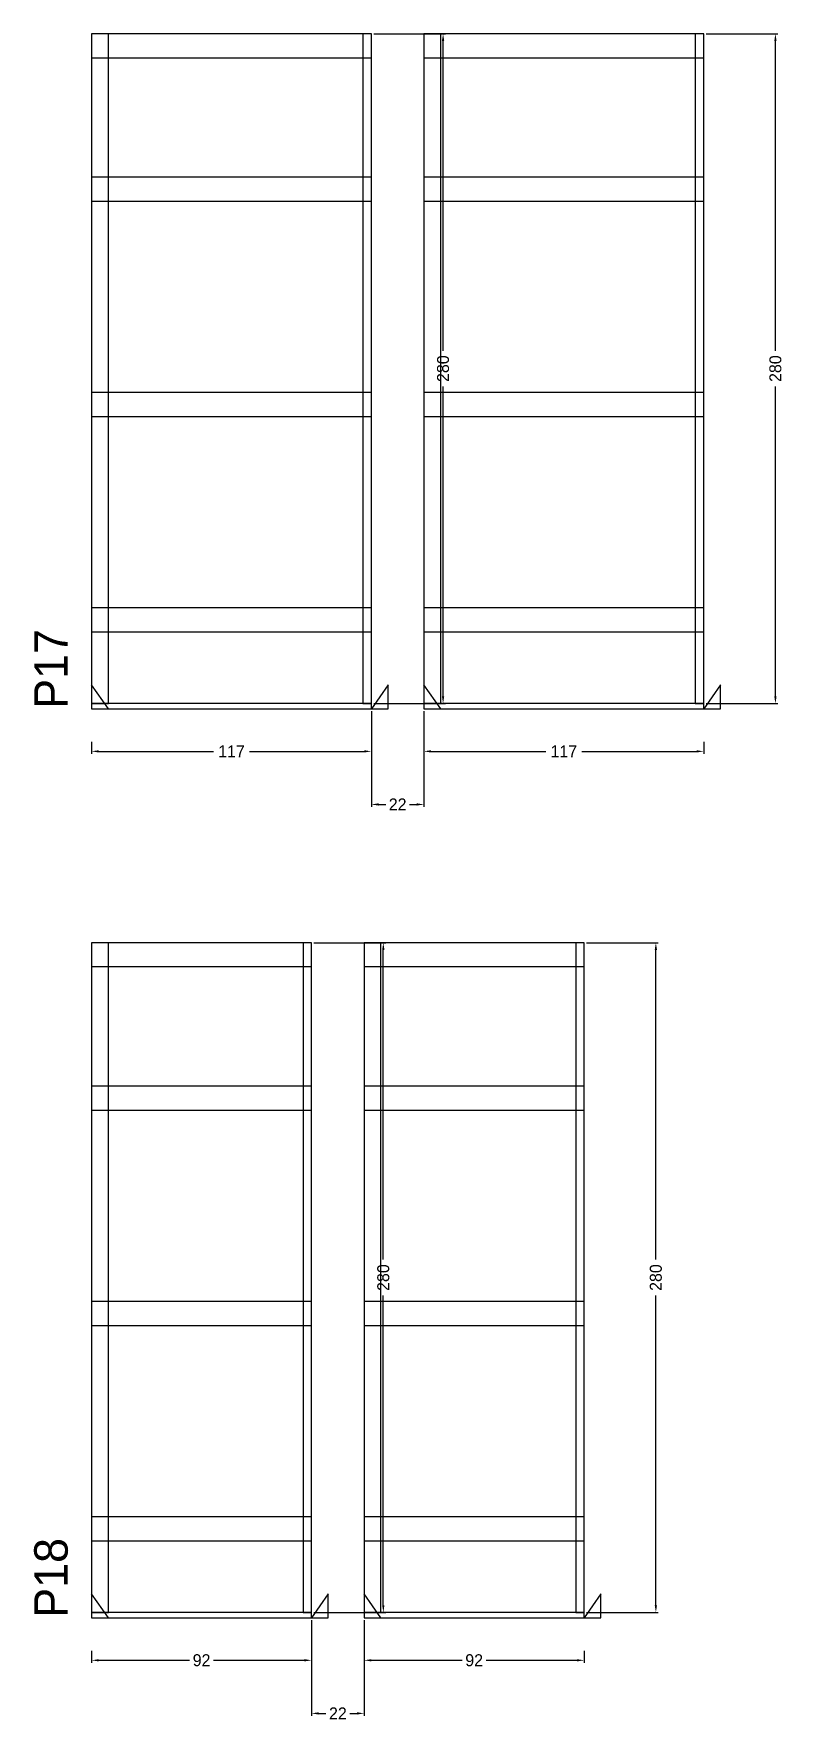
# Model space of a CAD drawing. Header units: centimetres. Extents: x -13000 to 4299, y -7226 to 295.
# Drawn here: x 3976 to 4289, y -6123 to -5418 of the extents above; entities that cross this region are included whole.
import ezdxf

# ---------------------------------------------------------------- set-up
doc = ezdxf.new("R2010")
doc.units = ezdxf.units.CM
for name, color, linetype in [('COTA', 241, 'Continuous'), ('NOMENCLATURA', 7, 'Continuous'), ('SARR_2.2x10', 60, 'Continuous'), ('SARR_2.2x7', 40, 'Continuous'), ('SARR_3.5x7', 81, 'Continuous')]:
    doc.layers.add(name, color=color, linetype=linetype)
doc.dimstyles.new('PAINEL-NOVA', dxfattribs={"dimtxt": 5, "dimasz": 3, "dimexe": 1, "dimexo": 1, "dimgap": 1, "dimtad": 1, "dimcen": 2.5, "dimazin": 3, "dimtfac": 1, "dimtmove": 0, "dimatfit": 3})

# ---------------------------------------------------------------- blocks, each defined once
blk = doc.blocks.new('_CLOSEDFILLED')
at = {"color": 0, "linetype": 'BYBLOCK'}
blk.add_solid([(-1, 0.16), (0, 0), (-1, -0.16)], dxfattribs=at)
blk = doc.blocks.new('*D531')
for p, q in [((4000, -5713.8), (4000, -5718.8)), ((4117, -5713.8), (4117, -5718.8)), ((4003, -5717.8), (4051, -5717.8)), ((4066, -5717.8), (4114, -5717.8))]:
    blk.add_line(p, q)
at = {"layer": 'Defpoints'}
for p in [(4000, -5712.8), (4117, -5712.8), (4000, -5717.8)]:
    blk.add_point(p, dxfattribs=at)
at = {"layer": 'SARR_2.2x10', "xscale": 3, "yscale": 3, "rotation": 180}
blk.add_blockref('_CLOSEDFILLED', (4000, -5717.8), dxfattribs=at)
at = {"layer": 'SARR_2.2x10', "xscale": 3, "yscale": 3}
blk.add_blockref('_CLOSEDFILLED', (4117, -5717.8), dxfattribs=at)
at = {"layer": 'SARR_2.2x10', "insert": (4058.5, -5717.8), "char_height": 5, "attachment_point": 5}
blk.add_mtext('117', dxfattribs=at)
blk = doc.blocks.new('*D532')
for p, q in [((4118, -5417.8), (4148, -5417.8)), ((4147, -5550.3), (4147, -5420.8)), ((4147, -5694.8), (4147, -5565.3)), ((4118, -5697.8), (4148, -5697.8))]:
    blk.add_line(p, q)
at = {"layer": 'Defpoints'}
for p in [(4117, -5417.8), (4117, -5697.8), (4147, -5697.8)]:
    blk.add_point(p, dxfattribs=at)
at = {"layer": 'SARR_2.2x10', "xscale": 3, "yscale": 3}
for p, rotation in [((4147, -5417.8), 90), ((4147, -5697.8), 270)]:
    blk.add_blockref('_CLOSEDFILLED', p, dxfattribs=dict(at, rotation=rotation))
at = {"layer": 'SARR_2.2x10', "insert": (4147, -5557.8), "char_height": 5, "attachment_point": 5, "rotation": 90}
blk.add_mtext('280', dxfattribs=at)
blk = doc.blocks.new('GRA-E')
at = {"layer": 'SARR_2.2x7'}
blk.add_lwpolyline([(0, 0), (7, 0), (0, 10)], close=True, dxfattribs=at)
blk = doc.blocks.new('GRA-D')
at = {"layer": 'SARR_2.2x7'}
blk.add_lwpolyline([(0, 0), (7, 0), (7, 10)], close=True, dxfattribs=at)
blk = doc.blocks.new('*D533')
for p, q in [((4139, -5713.8), (4139, -5718.8)), ((4256, -5713.8), (4256, -5718.8)), ((4142, -5717.8), (4190, -5717.8)), ((4205, -5717.8), (4253, -5717.8))]:
    blk.add_line(p, q)
at = {"layer": 'Defpoints'}
for p in [(4139, -5712.8), (4256, -5712.8), (4139, -5717.8)]:
    blk.add_point(p, dxfattribs=at)
at = {"layer": 'SARR_2.2x10', "xscale": 3, "yscale": 3, "rotation": 180}
blk.add_blockref('_CLOSEDFILLED', (4139, -5717.8), dxfattribs=at)
at = {"layer": 'SARR_2.2x10', "xscale": 3, "yscale": 3}
blk.add_blockref('_CLOSEDFILLED', (4256, -5717.8), dxfattribs=at)
at = {"layer": 'SARR_2.2x10', "insert": (4197.5, -5717.8), "char_height": 5, "attachment_point": 5}
blk.add_mtext('117', dxfattribs=at)
blk = doc.blocks.new('*D534')
for p, q in [((4257, -5417.8), (4287, -5417.8)), ((4286, -5550.3), (4286, -5420.8)), ((4286, -5694.8), (4286, -5565.3)), ((4257, -5697.8), (4287, -5697.8))]:
    blk.add_line(p, q)
at = {"layer": 'Defpoints'}
for p in [(4256, -5417.8), (4256, -5697.8), (4286, -5697.8)]:
    blk.add_point(p, dxfattribs=at)
at = {"layer": 'SARR_2.2x10', "xscale": 3, "yscale": 3}
for p, rotation in [((4286, -5417.8), 90), ((4286, -5697.8), 270)]:
    blk.add_blockref('_CLOSEDFILLED', p, dxfattribs=dict(at, rotation=rotation))
at = {"layer": 'SARR_2.2x10', "insert": (4286, -5557.8), "char_height": 5, "attachment_point": 5, "rotation": 90}
blk.add_mtext('280', dxfattribs=at)
blk = doc.blocks.new('*D535')
for p, q in [((4257, -5417.8), (4287, -5417.8)), ((4286, -5550.3), (4286, -5420.8)), ((4286, -5694.8), (4286, -5565.3)), ((4257, -5697.8), (4287, -5697.8))]:
    blk.add_line(p, q)
at = {"layer": 'Defpoints'}
for p in [(4256, -5417.8), (4256, -5697.8), (4286, -5697.8)]:
    blk.add_point(p, dxfattribs=at)
at = {"layer": 'SARR_2.2x10', "xscale": 3, "yscale": 3}
for p, rotation in [((4286, -5417.8), 90), ((4286, -5697.8), 270)]:
    blk.add_blockref('_CLOSEDFILLED', p, dxfattribs=dict(at, rotation=rotation))
at = {"layer": 'SARR_2.2x10', "insert": (4286, -5557.8), "char_height": 5, "attachment_point": 5, "rotation": 90}
blk.add_mtext('280', dxfattribs=at)
blk = doc.blocks.new('*D536')
for p, q in [((4257, -5417.8), (4287, -5417.8)), ((4286, -5550.3), (4286, -5420.8)), ((4286, -5694.8), (4286, -5565.3)), ((4257, -5697.8), (4287, -5697.8))]:
    blk.add_line(p, q)
at = {"layer": 'Defpoints'}
for p in [(4256, -5417.8), (4256, -5697.8), (4286, -5697.8)]:
    blk.add_point(p, dxfattribs=at)
at = {"layer": 'SARR_2.2x10', "xscale": 3, "yscale": 3}
for p, rotation in [((4286, -5417.8), 90), ((4286, -5697.8), 270)]:
    blk.add_blockref('_CLOSEDFILLED', p, dxfattribs=dict(at, rotation=rotation))
at = {"layer": 'SARR_2.2x10', "insert": (4286, -5557.8), "char_height": 5, "attachment_point": 5, "rotation": 90}
blk.add_mtext('280', dxfattribs=at)
blk = doc.blocks.new('*D537')
for p, q in [((4257, -5417.8), (4287, -5417.8)), ((4286, -5550.3), (4286, -5420.8)), ((4286, -5694.8), (4286, -5565.3)), ((4257, -5697.8), (4287, -5697.8))]:
    blk.add_line(p, q)
at = {"layer": 'Defpoints'}
for p in [(4256, -5417.8), (4256, -5697.8), (4286, -5697.8)]:
    blk.add_point(p, dxfattribs=at)
at = {"layer": 'SARR_2.2x10', "xscale": 3, "yscale": 3}
for p, rotation in [((4286, -5417.8), 90), ((4286, -5697.8), 270)]:
    blk.add_blockref('_CLOSEDFILLED', p, dxfattribs=dict(at, rotation=rotation))
at = {"layer": 'SARR_2.2x10', "insert": (4286, -5557.8), "char_height": 5, "attachment_point": 5, "rotation": 90}
blk.add_mtext('280', dxfattribs=at)
blk = doc.blocks.new('*D538')
for p, q in [((4257, -5417.8), (4287, -5417.8)), ((4286, -5550.3), (4286, -5420.8)), ((4286, -5694.8), (4286, -5565.3)), ((4257, -5697.8), (4287, -5697.8))]:
    blk.add_line(p, q)
at = {"layer": 'Defpoints'}
for p in [(4256, -5417.8), (4256, -5697.8), (4286, -5697.8)]:
    blk.add_point(p, dxfattribs=at)
at = {"layer": 'SARR_2.2x10', "xscale": 3, "yscale": 3}
for p, rotation in [((4286, -5417.8), 90), ((4286, -5697.8), 270)]:
    blk.add_blockref('_CLOSEDFILLED', p, dxfattribs=dict(at, rotation=rotation))
at = {"layer": 'SARR_2.2x10', "insert": (4286, -5557.8), "char_height": 5, "attachment_point": 5, "rotation": 90}
blk.add_mtext('280', dxfattribs=at)
blk = doc.blocks.new('*D539')
for p, q in [((4257, -5417.8), (4287, -5417.8)), ((4286, -5550.3), (4286, -5420.8)), ((4286, -5694.8), (4286, -5565.3)), ((4257, -5697.8), (4287, -5697.8))]:
    blk.add_line(p, q)
at = {"layer": 'Defpoints'}
for p in [(4256, -5417.8), (4256, -5697.8), (4286, -5697.8)]:
    blk.add_point(p, dxfattribs=at)
at = {"layer": 'SARR_2.2x10', "xscale": 3, "yscale": 3}
for p, rotation in [((4286, -5417.8), 90), ((4286, -5697.8), 270)]:
    blk.add_blockref('_CLOSEDFILLED', p, dxfattribs=dict(at, rotation=rotation))
at = {"layer": 'SARR_2.2x10', "insert": (4286, -5557.8), "char_height": 5, "attachment_point": 5, "rotation": 90}
blk.add_mtext('280', dxfattribs=at)
blk = doc.blocks.new('*D540')
for p, q in [((4257, -5417.8), (4287, -5417.8)), ((4286, -5550.3), (4286, -5420.8)), ((4286, -5694.8), (4286, -5565.3)), ((4257, -5697.8), (4287, -5697.8))]:
    blk.add_line(p, q)
at = {"layer": 'Defpoints'}
for p in [(4256, -5417.8), (4256, -5697.8), (4286, -5697.8)]:
    blk.add_point(p, dxfattribs=at)
at = {"layer": 'SARR_2.2x10', "xscale": 3, "yscale": 3}
for p, rotation in [((4286, -5417.8), 90), ((4286, -5697.8), 270)]:
    blk.add_blockref('_CLOSEDFILLED', p, dxfattribs=dict(at, rotation=rotation))
at = {"layer": 'SARR_2.2x10', "insert": (4286, -5557.8), "char_height": 5, "attachment_point": 5, "rotation": 90}
blk.add_mtext('280', dxfattribs=at)
blk = doc.blocks.new('*D541')
for p, q in [((4257, -5417.8), (4287, -5417.8)), ((4286, -5550.3), (4286, -5420.8)), ((4286, -5694.8), (4286, -5565.3)), ((4257, -5697.8), (4287, -5697.8))]:
    blk.add_line(p, q)
at = {"layer": 'Defpoints'}
for p in [(4256, -5417.8), (4256, -5697.8), (4286, -5697.8)]:
    blk.add_point(p, dxfattribs=at)
at = {"layer": 'SARR_2.2x10', "xscale": 3, "yscale": 3}
for p, rotation in [((4286, -5417.8), 90), ((4286, -5697.8), 270)]:
    blk.add_blockref('_CLOSEDFILLED', p, dxfattribs=dict(at, rotation=rotation))
at = {"layer": 'SARR_2.2x10', "insert": (4286, -5557.8), "char_height": 5, "attachment_point": 5, "rotation": 90}
blk.add_mtext('280', dxfattribs=at)
blk = doc.blocks.new('*D542')
for p, q in [((4257, -5417.8), (4287, -5417.8)), ((4286, -5550.3), (4286, -5420.8)), ((4286, -5694.8), (4286, -5565.3)), ((4257, -5697.8), (4287, -5697.8))]:
    blk.add_line(p, q)
at = {"layer": 'Defpoints'}
for p in [(4256, -5417.8), (4256, -5697.8), (4286, -5697.8)]:
    blk.add_point(p, dxfattribs=at)
at = {"layer": 'SARR_2.2x10', "xscale": 3, "yscale": 3}
for p, rotation in [((4286, -5417.8), 90), ((4286, -5697.8), 270)]:
    blk.add_blockref('_CLOSEDFILLED', p, dxfattribs=dict(at, rotation=rotation))
at = {"layer": 'SARR_2.2x10', "insert": (4286, -5557.8), "char_height": 5, "attachment_point": 5, "rotation": 90}
blk.add_mtext('280', dxfattribs=at)
blk = doc.blocks.new('*D543')
for p, q in [((4257, -5417.8), (4287, -5417.8)), ((4286, -5550.3), (4286, -5420.8)), ((4286, -5694.8), (4286, -5565.3)), ((4257, -5697.8), (4287, -5697.8))]:
    blk.add_line(p, q)
at = {"layer": 'Defpoints'}
for p in [(4256, -5417.8), (4256, -5697.8), (4286, -5697.8)]:
    blk.add_point(p, dxfattribs=at)
at = {"layer": 'SARR_2.2x10', "xscale": 3, "yscale": 3}
for p, rotation in [((4286, -5417.8), 90), ((4286, -5697.8), 270)]:
    blk.add_blockref('_CLOSEDFILLED', p, dxfattribs=dict(at, rotation=rotation))
at = {"layer": 'SARR_2.2x10', "insert": (4286, -5557.8), "char_height": 5, "attachment_point": 5, "rotation": 90}
blk.add_mtext('280', dxfattribs=at)
blk = doc.blocks.new('*D544')
for p, q in [((4117, -5701), (4117, -5741)), ((4139, -5701), (4139, -5741)), ((4120, -5740), (4123, -5740)), ((4133, -5740), (4136, -5740))]:
    blk.add_line(p, q)
at = {"layer": 'Defpoints'}
for p in [(4117, -5700), (4139, -5700), (4117, -5740)]:
    blk.add_point(p, dxfattribs=at)
at = {"layer": 'COTA', "xscale": 3, "yscale": 3, "rotation": 180}
blk.add_blockref('_CLOSEDFILLED', (4117, -5740), dxfattribs=at)
at = {"layer": 'COTA', "xscale": 3, "yscale": 3}
blk.add_blockref('_CLOSEDFILLED', (4139, -5740), dxfattribs=at)
at = {"layer": 'COTA', "insert": (4128, -5740), "char_height": 5, "attachment_point": 5}
blk.add_mtext('22', dxfattribs=at)
blk = doc.blocks.new('*D565')
for p, q in [((4000, -6093.8), (4000, -6098.8)), ((4092, -6093.8), (4092, -6098.8)), ((4003, -6097.8), (4041, -6097.8)), ((4051, -6097.8), (4089, -6097.8))]:
    blk.add_line(p, q)
at = {"layer": 'Defpoints'}
for p in [(4000, -6092.8), (4092, -6092.8), (4000, -6097.8)]:
    blk.add_point(p, dxfattribs=at)
at = {"layer": 'SARR_2.2x10', "xscale": 3, "yscale": 3, "rotation": 180}
blk.add_blockref('_CLOSEDFILLED', (4000, -6097.8), dxfattribs=at)
at = {"layer": 'SARR_2.2x10', "xscale": 3, "yscale": 3}
blk.add_blockref('_CLOSEDFILLED', (4092, -6097.8), dxfattribs=at)
at = {"layer": 'SARR_2.2x10', "insert": (4046, -6097.8), "char_height": 5, "attachment_point": 5}
blk.add_mtext('92', dxfattribs=at)
blk = doc.blocks.new('*D566')
for p, q in [((4093, -5797.8), (4123, -5797.8)), ((4122, -5930.3), (4122, -5800.8)), ((4122, -6074.8), (4122, -5945.3)), ((4093, -6077.8), (4123, -6077.8))]:
    blk.add_line(p, q)
at = {"layer": 'Defpoints'}
for p in [(4092, -5797.8), (4092, -6077.8), (4122, -6077.8)]:
    blk.add_point(p, dxfattribs=at)
at = {"layer": 'SARR_2.2x10', "xscale": 3, "yscale": 3}
for p, rotation in [((4122, -5797.8), 90), ((4122, -6077.8), 270)]:
    blk.add_blockref('_CLOSEDFILLED', p, dxfattribs=dict(at, rotation=rotation))
at = {"layer": 'SARR_2.2x10', "insert": (4122, -5937.8), "char_height": 5, "attachment_point": 5, "rotation": 90}
blk.add_mtext('280', dxfattribs=at)
blk = doc.blocks.new('*D567')
for p, q in [((4114, -6093.8), (4114, -6098.8)), ((4206, -6093.8), (4206, -6098.8)), ((4117, -6097.8), (4155, -6097.8)), ((4165, -6097.8), (4203, -6097.8))]:
    blk.add_line(p, q)
at = {"layer": 'Defpoints'}
for p in [(4114, -6092.8), (4206, -6092.8), (4114, -6097.8)]:
    blk.add_point(p, dxfattribs=at)
at = {"layer": 'SARR_2.2x10', "xscale": 3, "yscale": 3, "rotation": 180}
blk.add_blockref('_CLOSEDFILLED', (4114, -6097.8), dxfattribs=at)
at = {"layer": 'SARR_2.2x10', "xscale": 3, "yscale": 3}
blk.add_blockref('_CLOSEDFILLED', (4206, -6097.8), dxfattribs=at)
at = {"layer": 'SARR_2.2x10', "insert": (4160, -6097.8), "char_height": 5, "attachment_point": 5}
blk.add_mtext('92', dxfattribs=at)
blk = doc.blocks.new('*D568')
for p, q in [((4207, -5797.8), (4237, -5797.8)), ((4236, -5930.3), (4236, -5800.8)), ((4236, -6074.8), (4236, -5945.3)), ((4207, -6077.8), (4237, -6077.8))]:
    blk.add_line(p, q)
at = {"layer": 'Defpoints'}
for p in [(4206, -5797.8), (4206, -6077.8), (4236, -6077.8)]:
    blk.add_point(p, dxfattribs=at)
at = {"layer": 'SARR_2.2x10', "xscale": 3, "yscale": 3}
for p, rotation in [((4236, -5797.8), 90), ((4236, -6077.8), 270)]:
    blk.add_blockref('_CLOSEDFILLED', p, dxfattribs=dict(at, rotation=rotation))
at = {"layer": 'SARR_2.2x10', "insert": (4236, -5937.8), "char_height": 5, "attachment_point": 5, "rotation": 90}
blk.add_mtext('280', dxfattribs=at)
blk = doc.blocks.new('*D569')
for p, q in [((4207, -5797.8), (4237, -5797.8)), ((4236, -5930.3), (4236, -5800.8)), ((4236, -6074.8), (4236, -5945.3)), ((4207, -6077.8), (4237, -6077.8))]:
    blk.add_line(p, q)
at = {"layer": 'Defpoints'}
for p in [(4206, -5797.8), (4206, -6077.8), (4236, -6077.8)]:
    blk.add_point(p, dxfattribs=at)
at = {"layer": 'SARR_2.2x10', "xscale": 3, "yscale": 3}
for p, rotation in [((4236, -5797.8), 90), ((4236, -6077.8), 270)]:
    blk.add_blockref('_CLOSEDFILLED', p, dxfattribs=dict(at, rotation=rotation))
at = {"layer": 'SARR_2.2x10', "insert": (4236, -5937.8), "char_height": 5, "attachment_point": 5, "rotation": 90}
blk.add_mtext('280', dxfattribs=at)
blk = doc.blocks.new('*D570')
for p, q in [((4207, -5797.8), (4237, -5797.8)), ((4236, -5930.3), (4236, -5800.8)), ((4236, -6074.8), (4236, -5945.3)), ((4207, -6077.8), (4237, -6077.8))]:
    blk.add_line(p, q)
at = {"layer": 'Defpoints'}
for p in [(4206, -5797.8), (4206, -6077.8), (4236, -6077.8)]:
    blk.add_point(p, dxfattribs=at)
at = {"layer": 'SARR_2.2x10', "xscale": 3, "yscale": 3}
for p, rotation in [((4236, -5797.8), 90), ((4236, -6077.8), 270)]:
    blk.add_blockref('_CLOSEDFILLED', p, dxfattribs=dict(at, rotation=rotation))
at = {"layer": 'SARR_2.2x10', "insert": (4236, -5937.8), "char_height": 5, "attachment_point": 5, "rotation": 90}
blk.add_mtext('280', dxfattribs=at)
blk = doc.blocks.new('*D571')
for p, q in [((4207, -5797.8), (4237, -5797.8)), ((4236, -5930.3), (4236, -5800.8)), ((4236, -6074.8), (4236, -5945.3)), ((4207, -6077.8), (4237, -6077.8))]:
    blk.add_line(p, q)
at = {"layer": 'Defpoints'}
for p in [(4206, -5797.8), (4206, -6077.8), (4236, -6077.8)]:
    blk.add_point(p, dxfattribs=at)
at = {"layer": 'SARR_2.2x10', "xscale": 3, "yscale": 3}
for p, rotation in [((4236, -5797.8), 90), ((4236, -6077.8), 270)]:
    blk.add_blockref('_CLOSEDFILLED', p, dxfattribs=dict(at, rotation=rotation))
at = {"layer": 'SARR_2.2x10', "insert": (4236, -5937.8), "char_height": 5, "attachment_point": 5, "rotation": 90}
blk.add_mtext('280', dxfattribs=at)
blk = doc.blocks.new('*D572')
for p, q in [((4207, -5797.8), (4237, -5797.8)), ((4236, -5930.3), (4236, -5800.8)), ((4236, -6074.8), (4236, -5945.3)), ((4207, -6077.8), (4237, -6077.8))]:
    blk.add_line(p, q)
at = {"layer": 'Defpoints'}
for p in [(4206, -5797.8), (4206, -6077.8), (4236, -6077.8)]:
    blk.add_point(p, dxfattribs=at)
at = {"layer": 'SARR_2.2x10', "xscale": 3, "yscale": 3}
for p, rotation in [((4236, -5797.8), 90), ((4236, -6077.8), 270)]:
    blk.add_blockref('_CLOSEDFILLED', p, dxfattribs=dict(at, rotation=rotation))
at = {"layer": 'SARR_2.2x10', "insert": (4236, -5937.8), "char_height": 5, "attachment_point": 5, "rotation": 90}
blk.add_mtext('280', dxfattribs=at)
blk = doc.blocks.new('*D573')
for p, q in [((4207, -5797.8), (4237, -5797.8)), ((4236, -5930.3), (4236, -5800.8)), ((4236, -6074.8), (4236, -5945.3)), ((4207, -6077.8), (4237, -6077.8))]:
    blk.add_line(p, q)
at = {"layer": 'Defpoints'}
for p in [(4206, -5797.8), (4206, -6077.8), (4236, -6077.8)]:
    blk.add_point(p, dxfattribs=at)
at = {"layer": 'SARR_2.2x10', "xscale": 3, "yscale": 3}
for p, rotation in [((4236, -5797.8), 90), ((4236, -6077.8), 270)]:
    blk.add_blockref('_CLOSEDFILLED', p, dxfattribs=dict(at, rotation=rotation))
at = {"layer": 'SARR_2.2x10', "insert": (4236, -5937.8), "char_height": 5, "attachment_point": 5, "rotation": 90}
blk.add_mtext('280', dxfattribs=at)
blk = doc.blocks.new('*D574')
for p, q in [((4207, -5797.8), (4237, -5797.8)), ((4236, -5930.3), (4236, -5800.8)), ((4236, -6074.8), (4236, -5945.3)), ((4207, -6077.8), (4237, -6077.8))]:
    blk.add_line(p, q)
at = {"layer": 'Defpoints'}
for p in [(4206, -5797.8), (4206, -6077.8), (4236, -6077.8)]:
    blk.add_point(p, dxfattribs=at)
at = {"layer": 'SARR_2.2x10', "xscale": 3, "yscale": 3}
for p, rotation in [((4236, -5797.8), 90), ((4236, -6077.8), 270)]:
    blk.add_blockref('_CLOSEDFILLED', p, dxfattribs=dict(at, rotation=rotation))
at = {"layer": 'SARR_2.2x10', "insert": (4236, -5937.8), "char_height": 5, "attachment_point": 5, "rotation": 90}
blk.add_mtext('280', dxfattribs=at)
blk = doc.blocks.new('*D575')
for p, q in [((4207, -5797.8), (4237, -5797.8)), ((4236, -5930.3), (4236, -5800.8)), ((4236, -6074.8), (4236, -5945.3)), ((4207, -6077.8), (4237, -6077.8))]:
    blk.add_line(p, q)
at = {"layer": 'Defpoints'}
for p in [(4206, -5797.8), (4206, -6077.8), (4236, -6077.8)]:
    blk.add_point(p, dxfattribs=at)
at = {"layer": 'SARR_2.2x10', "xscale": 3, "yscale": 3}
for p, rotation in [((4236, -5797.8), 90), ((4236, -6077.8), 270)]:
    blk.add_blockref('_CLOSEDFILLED', p, dxfattribs=dict(at, rotation=rotation))
at = {"layer": 'SARR_2.2x10', "insert": (4236, -5937.8), "char_height": 5, "attachment_point": 5, "rotation": 90}
blk.add_mtext('280', dxfattribs=at)
blk = doc.blocks.new('*D576')
for p, q in [((4207, -5797.8), (4237, -5797.8)), ((4236, -5930.3), (4236, -5800.8)), ((4236, -6074.8), (4236, -5945.3)), ((4207, -6077.8), (4237, -6077.8))]:
    blk.add_line(p, q)
at = {"layer": 'Defpoints'}
for p in [(4206, -5797.8), (4206, -6077.8), (4236, -6077.8)]:
    blk.add_point(p, dxfattribs=at)
at = {"layer": 'SARR_2.2x10', "xscale": 3, "yscale": 3}
for p, rotation in [((4236, -5797.8), 90), ((4236, -6077.8), 270)]:
    blk.add_blockref('_CLOSEDFILLED', p, dxfattribs=dict(at, rotation=rotation))
at = {"layer": 'SARR_2.2x10', "insert": (4236, -5937.8), "char_height": 5, "attachment_point": 5, "rotation": 90}
blk.add_mtext('280', dxfattribs=at)
blk = doc.blocks.new('*D577')
for p, q in [((4207, -5797.8), (4237, -5797.8)), ((4236, -5930.3), (4236, -5800.8)), ((4236, -6074.8), (4236, -5945.3)), ((4207, -6077.8), (4237, -6077.8))]:
    blk.add_line(p, q)
at = {"layer": 'Defpoints'}
for p in [(4206, -5797.8), (4206, -6077.8), (4236, -6077.8)]:
    blk.add_point(p, dxfattribs=at)
at = {"layer": 'SARR_2.2x10', "xscale": 3, "yscale": 3}
for p, rotation in [((4236, -5797.8), 90), ((4236, -6077.8), 270)]:
    blk.add_blockref('_CLOSEDFILLED', p, dxfattribs=dict(at, rotation=rotation))
at = {"layer": 'SARR_2.2x10', "insert": (4236, -5937.8), "char_height": 5, "attachment_point": 5, "rotation": 90}
blk.add_mtext('280', dxfattribs=at)
blk = doc.blocks.new('*D578')
for p, q in [((4092, -6081), (4092, -6121)), ((4114, -6081), (4114, -6121)), ((4095, -6120), (4098, -6120)), ((4108, -6120), (4111, -6120))]:
    blk.add_line(p, q)
at = {"layer": 'Defpoints'}
for p in [(4092, -6080), (4114, -6080), (4092, -6120)]:
    blk.add_point(p, dxfattribs=at)
at = {"layer": 'COTA', "xscale": 3, "yscale": 3, "rotation": 180}
blk.add_blockref('_CLOSEDFILLED', (4092, -6120), dxfattribs=at)
at = {"layer": 'COTA', "xscale": 3, "yscale": 3}
blk.add_blockref('_CLOSEDFILLED', (4114, -6120), dxfattribs=at)
at = {"layer": 'COTA', "insert": (4103, -6120), "char_height": 5, "attachment_point": 5}
blk.add_mtext('22', dxfattribs=at)

msp = doc.modelspace()

# ---------------------------------------------------------------- linework, layer by layer
at = {"layer": 'SARR_2.2x10'}
for p, q in [((4117, -5417.8), (4000, -5417.8)), ((4000, -5417.8), (4000, -5427.8)), ((4117, -5427.8), (4117, -5417.8)), ((4256, -5417.8), (4139, -5417.8)), ((4139, -5417.8), (4139, -5427.8)), ((4256, -5427.8), (4256, -5417.8)), ((4000, -5427.8), (4117, -5427.8)), ((4139, -5427.8), (4256, -5427.8)), ((4117, -5477.8), (4000, -5477.8)), ((4000, -5477.8), (4000, -5487.8)), ((4117, -5487.8), (4117, -5477.8)), ((4256, -5477.8), (4139, -5477.8)), ((4139, -5477.8), (4139, -5487.8)), ((4256, -5487.8), (4256, -5477.8)), ((4000, -5487.8), (4117, -5487.8)), ((4139, -5487.8), (4256, -5487.8)), ((4117, -5567.8), (4000, -5567.8)), ((4000, -5567.8), (4000, -5577.8)), ((4117, -5577.8), (4117, -5567.8)), ((4256, -5567.8), (4139, -5567.8)), ((4139, -5567.8), (4139, -5577.8)), ((4256, -5577.8), (4256, -5567.8)), ((4000, -5577.8), (4117, -5577.8)), ((4139, -5577.8), (4256, -5577.8)), ((4117, -5657.8), (4000, -5657.8)), ((4000, -5657.8), (4000, -5667.8)), ((4117, -5667.8), (4117, -5657.8)), ((4256, -5657.8), (4139, -5657.8)), ((4139, -5657.8), (4139, -5667.8)), ((4256, -5667.8), (4256, -5657.8)), ((4000, -5667.8), (4117, -5667.8)), ((4139, -5667.8), (4256, -5667.8)), ((4092, -5797.8), (4000, -5797.8)), ((4000, -5797.8), (4000, -5807.8)), ((4092, -5807.8), (4092, -5797.8)), ((4206, -5797.8), (4114, -5797.8)), ((4114, -5797.8), (4114, -5807.8)), ((4206, -5807.8), (4206, -5797.8)), ((4000, -5807.8), (4092, -5807.8)), ((4114, -5807.8), (4206, -5807.8)), ((4092, -5857.8), (4000, -5857.8)), ((4000, -5857.8), (4000, -5867.8)), ((4092, -5867.8), (4092, -5857.8)), ((4206, -5857.8), (4114, -5857.8)), ((4114, -5857.8), (4114, -5867.8)), ((4206, -5867.8), (4206, -5857.8)), ((4000, -5867.8), (4092, -5867.8)), ((4114, -5867.8), (4206, -5867.8)), ((4092, -5947.8), (4000, -5947.8)), ((4000, -5947.8), (4000, -5957.8)), ((4092, -5957.8), (4092, -5947.8)), ((4206, -5947.8), (4114, -5947.8)), ((4114, -5947.8), (4114, -5957.8)), ((4206, -5957.8), (4206, -5947.8)), ((4000, -5957.8), (4092, -5957.8)), ((4114, -5957.8), (4206, -5957.8)), ((4092, -6037.8), (4000, -6037.8)), ((4000, -6037.8), (4000, -6047.8)), ((4092, -6047.8), (4092, -6037.8)), ((4206, -6037.8), (4114, -6037.8)), ((4114, -6037.8), (4114, -6047.8)), ((4206, -6047.8), (4206, -6037.8)), ((4000, -6047.8), (4092, -6047.8)), ((4114, -6047.8), (4206, -6047.8))]:
    msp.add_line(p, q, dxfattribs=at)
at = {"layer": 'SARR_2.2x7'}
for p, q in [((4007, -5417.8), (4000, -5417.8)), ((4000, -5417.8), (4000, -5697.8)), ((4007, -5697.8), (4007, -5417.8)), ((4256, -5417.8), (4252.5, -5417.8)), ((4252.5, -5417.8), (4252.5, -5697.8)), ((4256, -5697.8), (4256, -5417.8)), ((4117, -5697.8), (4000, -5697.8)), ((4000, -5697.8), (4000, -5700)), ((4000, -5697.8), (4007, -5697.8)), ((4000, -5700), (4117, -5700)), ((4117, -5700), (4117, -5697.8)), ((4256, -5697.8), (4139, -5697.8)), ((4139, -5697.8), (4139, -5700)), ((4139, -5700), (4256, -5700)), ((4252.5, -5697.8), (4256, -5697.8)), ((4256, -5700), (4256, -5697.8)), ((4007, -5797.8), (4000, -5797.8)), ((4000, -5797.8), (4000, -6077.8)), ((4007, -6077.8), (4007, -5797.8)), ((4206, -5797.8), (4202.5, -5797.8)), ((4202.5, -5797.8), (4202.5, -6077.8)), ((4206, -6077.8), (4206, -5797.8)), ((4092, -6077.8), (4000, -6077.8)), ((4000, -6077.8), (4000, -6080)), ((4000, -6077.8), (4007, -6077.8)), ((4000, -6080), (4092, -6080)), ((4092, -6080), (4092, -6077.8)), ((4206, -6077.8), (4114, -6077.8)), ((4114, -6077.8), (4114, -6080)), ((4114, -6080), (4206, -6080)), ((4202.5, -6077.8), (4206, -6077.8)), ((4206, -6080), (4206, -6077.8))]:
    msp.add_line(p, q, dxfattribs=at)
at = {"layer": 'SARR_3.5x7'}
for p, q in [((4117, -5417.8), (4113.5, -5417.8)), ((4113.5, -5417.8), (4113.5, -5697.8)), ((4117, -5697.8), (4117, -5417.8)), ((4146, -5417.8), (4139, -5417.8)), ((4139, -5417.8), (4139, -5697.8)), ((4146, -5697.8), (4146, -5417.8)), ((4113.5, -5697.8), (4117, -5697.8)), ((4139, -5697.8), (4146, -5697.8)), ((4092, -5797.8), (4088.5, -5797.8)), ((4088.5, -5797.8), (4088.5, -6077.8)), ((4092, -6077.8), (4092, -5797.8)), ((4121, -5797.8), (4114, -5797.8)), ((4114, -5797.8), (4114, -6077.8)), ((4121, -6077.8), (4121, -5797.8)), ((4088.5, -6077.8), (4092, -6077.8)), ((4114, -6077.8), (4121, -6077.8))]:
    msp.add_line(p, q, dxfattribs=at)

# ---------------------------------------------------------------- block references
at = {"layer": 'SARR_2.2x7'}
for name, p in [('GRA-E', (4000, -5700)), ('GRA-D', (4117, -5700)), ('GRA-E', (4139, -5700)), ('GRA-D', (4256, -5700)), ('GRA-E', (4000, -6080)), ('GRA-D', (4092, -6080)), ('GRA-E', (4114, -6080)), ('GRA-D', (4206, -6080))]:
    msp.add_blockref(name, p, dxfattribs=at)

# ---------------------------------------------------------------- texts
at = {"layer": 'NOMENCLATURA'}
for s, p in [('P17', (3990, -5700)), ('P18', (3990, -6080))]:
    msp.add_text(s, height=14, rotation=90, dxfattribs=at).set_placement(p)

# ---------------------------------------------------------------- dimensions: what is measured, and where the dimension line sits
at = {"layer": 'COTA'}
for base, p1, p2, picture, middle in [((4117, -5740), (4117, -5700), (4139, -5700), '*D544', (4128, -5740)), ((4092, -6120), (4092, -6080), (4114, -6080), '*D578', (4103, -6120))]:
    dim = msp.add_linear_dim(base=base, p1=p1, p2=p2, dimstyle='PAINEL-NOVA', dxfattribs=at)
    dim.commit()
    dim.dimension.update_dxf_attribs({"geometry": picture, "text_midpoint": middle})
at = {"layer": 'SARR_2.2x10'}
for base, p1, p2, picture, middle in [((4147, -5697.8), (4117, -5697.8), (4117, -5417.8), '*D532', (4147, -5557.8)), ((4286, -5697.8), (4256, -5697.8), (4256, -5417.8), '*D534', (4286, -5557.8)), ((4286, -5697.8), (4256, -5697.8), (4256, -5417.8), '*D535', (4286, -5557.8)), ((4286, -5697.8), (4256, -5697.8), (4256, -5417.8), '*D536', (4286, -5557.8)), ((4286, -5697.8), (4256, -5697.8), (4256, -5417.8), '*D537', (4286, -5557.8)), ((4286, -5697.8), (4256, -5697.8), (4256, -5417.8), '*D538', (4286, -5557.8)), ((4286, -5697.8), (4256, -5697.8), (4256, -5417.8), '*D539', (4286, -5557.8)), ((4286, -5697.8), (4256, -5697.8), (4256, -5417.8), '*D540', (4286, -5557.8)), ((4286, -5697.8), (4256, -5697.8), (4256, -5417.8), '*D541', (4286, -5557.8)), ((4286, -5697.8), (4256, -5697.8), (4256, -5417.8), '*D542', (4286, -5557.8)), ((4286, -5697.8), (4256, -5697.8), (4256, -5417.8), '*D543', (4286, -5557.8)), ((4122, -6077.8), (4092, -6077.8), (4092, -5797.8), '*D566', (4122, -5937.8)), ((4236, -6077.8), (4206, -6077.8), (4206, -5797.8), '*D568', (4236, -5937.8)), ((4236, -6077.8), (4206, -6077.8), (4206, -5797.8), '*D569', (4236, -5937.8)), ((4236, -6077.8), (4206, -6077.8), (4206, -5797.8), '*D570', (4236, -5937.8)), ((4236, -6077.8), (4206, -6077.8), (4206, -5797.8), '*D571', (4236, -5937.8)), ((4236, -6077.8), (4206, -6077.8), (4206, -5797.8), '*D572', (4236, -5937.8)), ((4236, -6077.8), (4206, -6077.8), (4206, -5797.8), '*D573', (4236, -5937.8)), ((4236, -6077.8), (4206, -6077.8), (4206, -5797.8), '*D574', (4236, -5937.8)), ((4236, -6077.8), (4206, -6077.8), (4206, -5797.8), '*D575', (4236, -5937.8)), ((4236, -6077.8), (4206, -6077.8), (4206, -5797.8), '*D576', (4236, -5937.8)), ((4236, -6077.8), (4206, -6077.8), (4206, -5797.8), '*D577', (4236, -5937.8))]:
    dim = msp.add_linear_dim(base=base, p1=p1, p2=p2, angle=90, dimstyle='PAINEL-NOVA', dxfattribs=at)
    dim.commit()
    dim.dimension.update_dxf_attribs({"geometry": picture, "text_midpoint": middle})
for base, p1, p2, picture, middle in [((4000, -5717.8), (4000, -5712.8), (4117, -5712.8), '*D531', (4058.5, -5717.8)), ((4139, -5717.8), (4139, -5712.8), (4256, -5712.8), '*D533', (4197.5, -5717.8)), ((4000, -6097.8), (4000, -6092.8), (4092, -6092.8), '*D565', (4046, -6097.8)), ((4114, -6097.8), (4114, -6092.8), (4206, -6092.8), '*D567', (4160, -6097.8))]:
    dim = msp.add_linear_dim(base=base, p1=p1, p2=p2, dimstyle='PAINEL-NOVA', dxfattribs=at)
    dim.commit()
    dim.dimension.update_dxf_attribs({"geometry": picture, "text_midpoint": middle})

doc.saveas('drawing.dxf')
